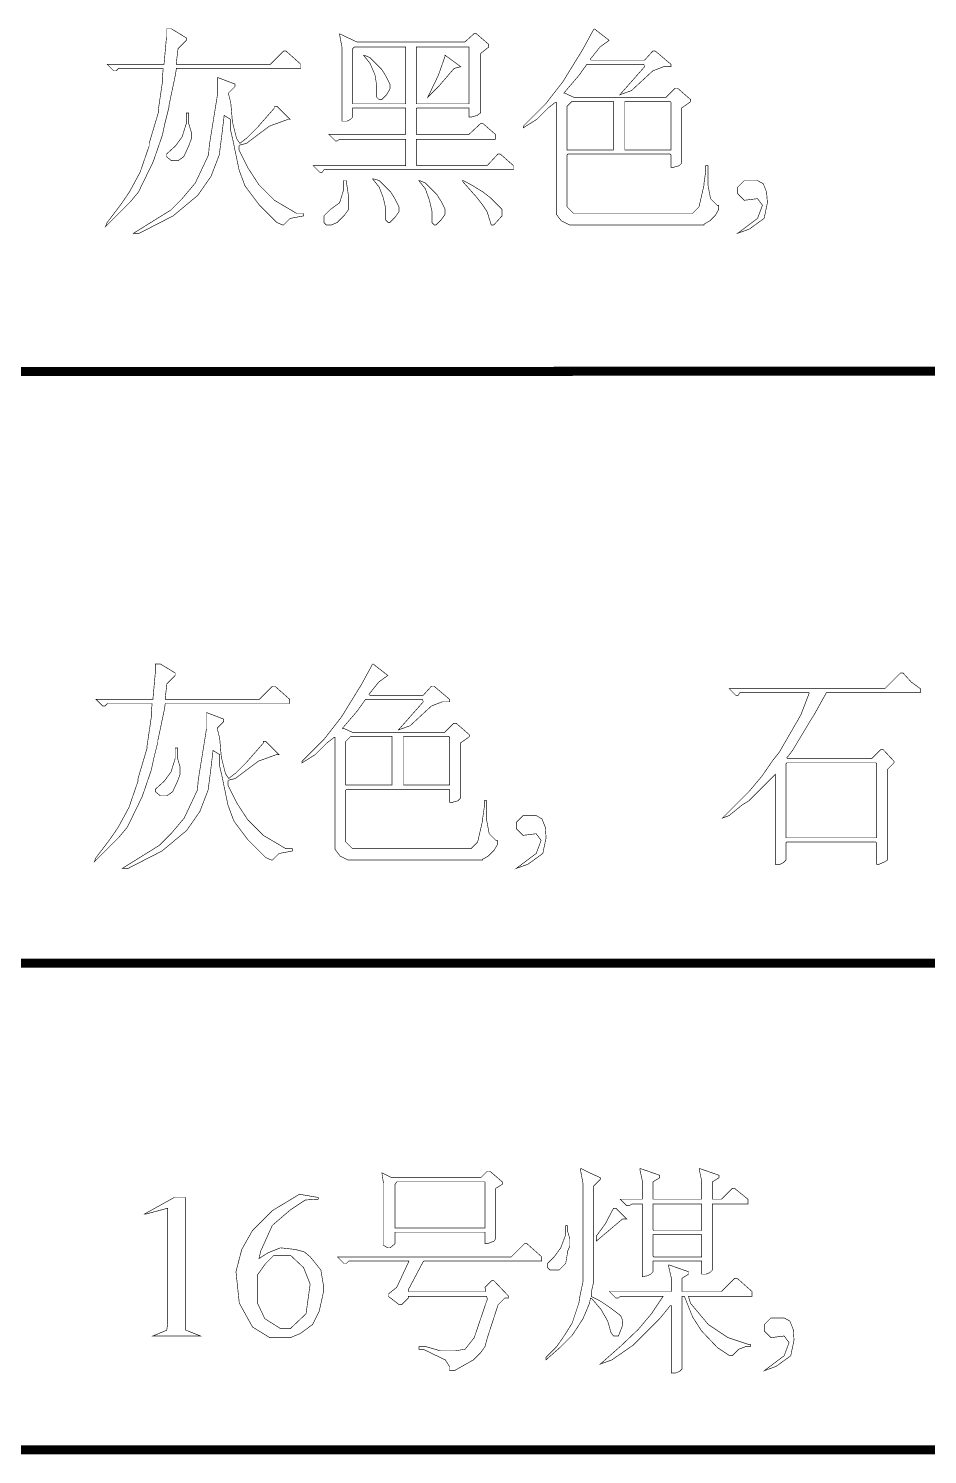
# Model space of a CAD drawing. Extents: x 94 to 452, y -72 to 1042.
# Drawn here: x 222.53 to 237.5, y 119.26 to 143.01 of the extents above; entities that cross this region are included whole.
import ezdxf

# ---------------------------------------------------------------- set-up
doc = ezdxf.new("R2010")
doc.units = 0
doc.header["$MEASUREMENT"] = 0
doc.layers.add('TREE_LAYER', color=7, linetype='Continuous')

msp = doc.modelspace()

# ---------------------------------------------------------------- linework, layer by layer
at = {"layer": 'TREE_LAYER'}
for points, const_width, elevation in [([(224.906698, 143.002322), (224.824345, 143.002322), (224.824345, 142.865067), (224.783169, 142.412126), (223.83611, 142.412126), (223.945914, 142.302322), (223.987091, 142.302322), (224.028267, 142.343499), (224.769443, 142.343499), (224.769443, 142.329773), (224.755718, 142.192518), (224.755718, 142.110165), (224.687091, 141.643499), (224.687091, 141.602322), (224.53611, 141.094479), (224.53611, 141.053303), (224.38513, 140.614087), (224.206698, 140.284675), (224.055718, 140.065067), (223.83611, 139.776832), (223.808659, 139.708205), (224.220424, 140.119969), (224.357679, 140.284675), (224.604738, 140.792518), (224.755718, 141.231734), (224.796894, 141.423891), (224.865522, 141.698401), (224.865522, 141.725852), (224.975326, 142.24742), (224.989051, 142.343499), (227.0616, 142.343499), (227.0616, 142.412126), (226.814542, 142.631734), (226.773365, 142.631734), (226.553757, 142.412126), (224.989051, 142.412126), (224.989051, 142.439577), (225.016502, 142.67291), (225.153757, 142.810165), (225.153757, 142.851342), (224.906698, 143.002322), (224.906698, 143.002322)], 0.01, 73), ([(231.947875, 143.002322), (231.934149, 142.988597), (231.920424, 142.961146), (231.755718, 142.659185), (231.426306, 142.123891), (231.138071, 141.753303), (230.767483, 141.382714), (230.767483, 141.355263), (230.987091, 141.492518), (231.179247, 141.684675), (231.302777, 141.780754), (231.316502, 141.780754), (231.316502, 141.780754), (231.316502, 139.927812), (231.316502, 139.914087), (231.398855, 139.804283), (231.53611, 139.735656), (233.773365, 139.735656), (233.773365, 139.749381), (233.869443, 139.804283), (233.965522, 139.900361), (234.020424, 139.99644), (234.020424, 140.065067), (233.992973, 140.065067), (233.883169, 140.174871), (233.841992, 140.394479), (233.841992, 140.723891), (233.800816, 140.723891), (233.800816, 140.614087), (233.773365, 140.42193), (233.773365, 140.394479), (233.691012, 140.037616), (233.581208, 139.927812), (231.604738, 139.927812), (231.494934, 140.037616), (231.494934, 140.902322), (231.508659, 140.916048), (233.21062, 140.916048), (233.224345, 140.902322), (233.224345, 140.69644), (233.265522, 140.69644), (233.3616, 140.723891), (233.402777, 140.765067), (233.402777, 141.684675), (233.540032, 141.780754), (233.553757, 141.794479), (233.553757, 141.82193), (233.334149, 142.014087), (233.292973, 142.014087), (233.141992, 141.863107), (231.604738, 141.863107), (231.453757, 141.931734), (231.440032, 141.931734), (231.687091, 142.219969), (231.824345, 142.412126), (232.771404, 142.412126), (232.78513, 142.37095), (232.373365, 141.904283), (232.565522, 141.97291), (232.922385, 142.302322), (233.100816, 142.37095), (233.224345, 142.37095), (233.224345, 142.412126), (232.963561, 142.631734), (232.922385, 142.631734), (232.78513, 142.480754), (231.892973, 142.480754), (231.879247, 142.494479), (232.043953, 142.700361), (232.194934, 142.810165), (231.947875, 143.002322), (231.947875, 143.002322)], 0.01, 73), ([(227.706698, 142.919969), (227.706698, 142.919969), (227.706698, 142.906244), (227.747875, 142.686636), (227.747875, 141.465067), (227.830228, 141.465067), (227.88513, 141.492518), (227.926306, 141.533695), (227.926306, 141.67095), (227.926306, 141.684675), (228.804738, 141.684675), (228.804738, 141.67095), (228.804738, 141.245459), (228.804738, 141.245459), (227.528267, 141.245459), (227.638071, 141.135656), (227.665522, 141.135656), (227.706698, 141.163107), (228.804738, 141.163107), (228.804738, 141.163107), (228.804738, 140.737616), (228.804738, 140.723891), (227.267483, 140.723891), (227.377287, 140.614087), (227.418463, 140.614087), (227.445914, 140.655263), (230.602777, 140.655263), (230.602777, 140.723891), (230.383169, 140.916048), (230.341992, 140.916048), (230.163561, 140.723891), (228.996894, 140.723891), (228.983169, 140.737616), (228.983169, 141.163107), (228.996894, 141.163107), (230.300816, 141.163107), (230.300816, 141.245459), (230.094934, 141.423891), (230.053757, 141.423891), (229.8616, 141.245459), (228.996894, 141.245459), (228.983169, 141.245459), (228.983169, 141.67095), (228.996894, 141.684675), (229.8616, 141.684675), (229.8616, 141.67095), (229.8616, 141.533695), (229.902777, 141.533695), (229.998855, 141.561146), (230.053757, 141.602322), (230.053757, 142.590558), (230.191012, 142.700361), (230.191012, 142.700361), (230.191012, 142.741538), (229.98513, 142.919969), (229.943953, 142.919969), (229.792973, 142.782714), (227.994934, 142.782714), (227.706698, 142.919969), (227.706698, 142.919969)], 0.01, 73), ([(227.953757, 142.700361), (227.967483, 142.700361), (228.804738, 142.700361), (228.804738, 142.700361), (228.804738, 141.753303), (228.804738, 141.753303), (227.926306, 141.753303), (227.926306, 141.753303), (227.926306, 142.67291), (227.953757, 142.700361), (227.953757, 142.700361)], 0.01, 73), ([(228.983169, 142.700361), (228.996894, 142.700361), (229.8616, 142.700361), (229.8616, 142.700361), (229.8616, 141.753303), (229.8616, 141.753303), (228.996894, 141.753303), (228.983169, 141.753303), (228.983169, 142.700361), (228.983169, 142.700361)], 0.01, 73), ([(228.118463, 142.563107), (228.104738, 142.563107), (228.214542, 142.425852), (228.296894, 142.233695), (228.324345, 142.055263), (228.324345, 141.863107), (228.365522, 141.82193), (228.406698, 141.82193), (228.489051, 141.904283), (228.543953, 142.000361), (228.543953, 142.082714), (228.475326, 142.219969), (228.406698, 142.329773), (228.214542, 142.52193), (228.118463, 142.563107), (228.118463, 142.563107)], 0.01, 73), ([(229.463561, 142.563107), (229.463561, 142.549381), (229.353757, 142.233695), (229.175326, 141.863107), (229.353757, 142.041538), (229.614542, 142.343499), (229.724345, 142.37095), (229.463561, 142.563107), (229.463561, 142.563107)], 0.01, 73), ([(225.675326, 142.192518), (225.675326, 142.192518), (225.675326, 141.918008), (225.538071, 141.067028), (225.524345, 140.902322), (225.304738, 140.435656), (225.08513, 140.174871), (224.892973, 139.982714), (224.275326, 139.598401), (224.371404, 139.598401), (224.934149, 139.886636), (225.345914, 140.229773), (225.565522, 140.545459), (225.702777, 140.902322), (225.743953, 141.218008), (225.78513, 141.561146), (225.894934, 141.492518), (225.894934, 141.300361), (225.93611, 141.12193), (226.032189, 140.655263), (226.128267, 140.394479), (226.155718, 140.353303), (226.3616, 140.078793), (226.663561, 139.776832), (226.75964, 139.735656), (226.773365, 139.735656), (226.883169, 139.845459), (227.102777, 139.886636), (227.102777, 139.927812), (226.992973, 139.927812), (226.622385, 140.14742), (226.3616, 140.408205), (226.183169, 140.682714), (226.032189, 140.984675), (226.032189, 141.053303), (226.045914, 141.067028), (226.155718, 141.094479), (226.540032, 141.382714), (226.841992, 141.492518), (226.883169, 141.492518), (226.663561, 141.712126), (226.622385, 141.712126), (226.622385, 141.684675), (226.334149, 141.355263), (226.169443, 141.190558), (226.045914, 141.094479), (225.991012, 141.176832), (225.922385, 141.451342), (225.894934, 141.767028), (225.853757, 141.931734), (225.853757, 141.931734), (225.963561, 142.041538), (225.963561, 142.082714), (225.675326, 142.192518), (225.675326, 142.192518)], 0.01, 73), ([(231.563561, 141.780754), (231.577287, 141.794479), (232.263561, 141.794479), (232.263561, 141.780754), (232.263561, 140.984675), (232.263561, 140.984675), (231.508659, 140.984675), (231.494934, 140.984675), (231.494934, 141.712126), (231.563561, 141.780754), (231.563561, 141.780754)], 0.01, 73), ([(232.455718, 141.780754), (232.455718, 141.794479), (233.21062, 141.794479), (233.224345, 141.780754), (233.224345, 140.984675), (233.21062, 140.984675), (232.455718, 140.984675), (232.455718, 140.984675), (232.455718, 141.780754), (232.455718, 141.780754)], 0.01, 73), ([(225.194934, 141.602322), (225.153757, 141.602322), (225.153757, 141.423891), (225.08513, 141.204283), (224.975326, 141.053303), (224.824345, 140.916048), (224.824345, 140.874871), (224.906698, 140.806244), (225.016502, 140.806244), (225.112581, 140.874871), (225.194934, 141.053303), (225.23611, 141.163107), (225.23611, 141.286636), (225.194934, 141.423891), (225.194934, 141.602322), (225.194934, 141.602322)], 0.01, 73), ([(227.816502, 140.476832), (227.775326, 140.476832), (227.775326, 140.325852), (227.706698, 140.106244), (227.555718, 139.99644), (227.445914, 139.886636), (227.445914, 139.776832), (227.487091, 139.735656), (227.569443, 139.735656), (227.665522, 139.776832), (227.789051, 139.900361), (227.857679, 139.99644), (227.857679, 140.202322), (227.816502, 140.476832), (227.816502, 140.476832)], 0.01, 73), ([(228.269443, 140.504283), (228.255718, 140.504283), (228.365522, 140.367028), (228.434149, 140.188597), (228.475326, 140.010165), (228.475326, 139.818008), (228.516502, 139.776832), (228.543953, 139.776832), (228.626306, 139.859185), (228.694934, 139.955263), (228.694934, 140.037616), (228.626306, 140.174871), (228.557679, 140.284675), (228.365522, 140.476832), (228.269443, 140.504283), (228.269443, 140.504283)], 0.01, 73), ([(229.038071, 140.476832), (229.024345, 140.476832), (229.134149, 140.339577), (229.202777, 140.14742), (229.243953, 139.968989), (229.243953, 139.776832), (229.28513, 139.735656), (229.312581, 139.735656), (229.394934, 139.818008), (229.463561, 139.914087), (229.463561, 139.99644), (229.394934, 140.133695), (229.326306, 140.243499), (229.134149, 140.435656), (229.038071, 140.476832), (229.038071, 140.476832)], 0.01, 73), ([(229.765522, 140.476832), (229.751796, 140.476832), (229.765522, 140.449381), (229.98513, 140.202322), (230.081208, 140.078793), (230.163561, 139.955263), (230.232189, 139.735656), (230.273365, 139.735656), (230.41062, 139.886636), (230.41062, 139.99644), (230.218463, 140.188597), (230.094934, 140.284675), (229.916502, 140.394479), (229.765522, 140.476832), (229.765522, 140.476832)], 0.01, 73), ([(234.665522, 140.476832), (234.445914, 140.476832), (234.33611, 140.367028), (234.33611, 140.257224), (234.445914, 140.14742), (234.665522, 140.174871), (234.747875, 140.065067), (234.665522, 139.845459), (234.33611, 139.598401), (234.528267, 139.667028), (234.775326, 139.845459), (234.830228, 140.106244), (234.816502, 140.284675), (234.7616, 140.42193), (234.665522, 140.476832), (234.665522, 140.476832)], 0.01, 73), ([(221.22612, 137.294636), (399.22612, 137.377772)], 0.15, 178.000019), ([(224.721533, 132.427923), (224.63918, 132.427923), (224.63918, 132.290668), (224.598003, 131.837727), (223.650944, 131.837727), (223.760748, 131.727923), (223.801925, 131.727923), (223.843101, 131.7691), (224.584278, 131.7691), (224.584278, 131.755374), (224.570552, 131.618119), (224.570552, 131.535766), (224.501925, 131.0691), (224.501925, 131.027923), (224.350944, 130.52008), (224.350944, 130.478904), (224.199964, 130.039688), (224.021533, 129.710276), (223.870552, 129.490668), (223.650944, 129.202433), (223.623494, 129.133806), (224.035258, 129.54557), (224.172513, 129.710276), (224.419572, 130.218119), (224.570552, 130.657335), (224.611729, 130.849492), (224.680356, 131.124002), (224.680356, 131.151453), (224.79016, 131.673021), (224.803886, 131.7691), (226.876435, 131.7691), (226.876435, 131.837727), (226.629376, 132.057335), (226.588199, 132.057335), (226.368592, 131.837727), (224.803886, 131.837727), (224.803886, 131.865178), (224.831337, 132.098511), (224.968592, 132.235766), (224.968592, 132.276943), (224.721533, 132.427923), (224.721533, 132.427923)], 0.01, 74), ([(228.262709, 132.427923), (228.248984, 132.414198), (228.235258, 132.386747), (228.070552, 132.084786), (227.741141, 131.549492), (227.452905, 131.178904), (227.082317, 130.808315), (227.082317, 130.780864), (227.301925, 130.918119), (227.494082, 131.110276), (227.617611, 131.206355), (227.631337, 131.206355), (227.631337, 131.206355), (227.631337, 129.353413), (227.631337, 129.339688), (227.71369, 129.229884), (227.850944, 129.161257), (230.088199, 129.161257), (230.088199, 129.174982), (230.184278, 129.229884), (230.280356, 129.325962), (230.335258, 129.422041), (230.335258, 129.490668), (230.307807, 129.490668), (230.198003, 129.600472), (230.156827, 129.82008), (230.156827, 130.149492), (230.11565, 130.149492), (230.11565, 130.039688), (230.088199, 129.847531), (230.088199, 129.82008), (230.005846, 129.463217), (229.896043, 129.353413), (227.919572, 129.353413), (227.809768, 129.463217), (227.809768, 130.327923), (227.823494, 130.341649), (229.525454, 130.341649), (229.53918, 130.327923), (229.53918, 130.122041), (229.580356, 130.122041), (229.676435, 130.149492), (229.717611, 130.190668), (229.717611, 131.110276), (229.854866, 131.206355), (229.868592, 131.22008), (229.868592, 131.247531), (229.648984, 131.439688), (229.607807, 131.439688), (229.456827, 131.288708), (227.919572, 131.288708), (227.768592, 131.357335), (227.754866, 131.357335), (228.001925, 131.64557), (228.13918, 131.837727), (229.086239, 131.837727), (229.099964, 131.796551), (228.688199, 131.329884), (228.880356, 131.398511), (229.237219, 131.727923), (229.41565, 131.796551), (229.53918, 131.796551), (229.53918, 131.837727), (229.278395, 132.057335), (229.237219, 132.057335), (229.099964, 131.906355), (228.207807, 131.906355), (228.194082, 131.92008), (228.358788, 132.125962), (228.509768, 132.235766), (228.262709, 132.427923), (228.262709, 132.427923)], 0.01, 74), ([(237.088199, 132.276943), (237.047023, 132.276943), (236.786239, 132.016159), (234.192121, 132.016159), (234.301925, 131.906355), (234.343101, 131.906355), (234.370552, 131.947531), (235.523494, 131.947531), (235.523494, 131.933806), (235.386239, 131.576943), (235.029376, 130.959296), (234.919572, 130.822041), (234.741141, 130.561257), (234.521533, 130.300472), (234.082317, 129.861257), (234.192121, 129.902433), (234.411729, 130.080864), (234.521533, 130.149492), (234.960748, 130.588708), (234.960748, 130.588708), (234.960748, 129.092629), (235.043101, 129.092629), (235.098003, 129.12008), (235.13918, 129.161257), (235.13918, 129.449492), (235.152905, 129.463217), (236.635258, 129.463217), (236.648984, 129.449492), (236.648984, 129.092629), (236.69016, 129.092629), (236.786239, 129.133806), (236.827415, 129.161257), (236.827415, 130.671061), (236.937219, 130.780864), (236.937219, 130.808315), (236.758788, 131.000472), (236.717611, 131.000472), (236.566631, 130.849492), (235.166631, 130.849492), (235.152905, 130.863217), (235.248984, 130.986747), (235.578395, 131.535766), (235.605846, 131.576943), (235.811729, 131.947531), (237.376435, 131.947531), (237.376435, 132.016159), (237.225454, 132.125962), (237.088199, 132.276943), (237.088199, 132.276943)], 0.01, 74), ([(225.49016, 131.618119), (225.49016, 131.618119), (225.49016, 131.34361), (225.352905, 130.492629), (225.33918, 130.327923), (225.119572, 129.861257), (224.899964, 129.600472), (224.707807, 129.408315), (224.09016, 129.024002), (224.186239, 129.024002), (224.748984, 129.312237), (225.160748, 129.655374), (225.380356, 129.971061), (225.517611, 130.327923), (225.558788, 130.64361), (225.599964, 130.986747), (225.709768, 130.918119), (225.709768, 130.725962), (225.750944, 130.547531), (225.847023, 130.080864), (225.943101, 129.82008), (225.970552, 129.778904), (226.176435, 129.504394), (226.478395, 129.202433), (226.574474, 129.161257), (226.588199, 129.161257), (226.698003, 129.271061), (226.917611, 129.312237), (226.917611, 129.353413), (226.807807, 129.353413), (226.437219, 129.573021), (226.176435, 129.833806), (225.998003, 130.108315), (225.847023, 130.410276), (225.847023, 130.478904), (225.860748, 130.492629), (225.970552, 130.52008), (226.354866, 130.808315), (226.656827, 130.918119), (226.698003, 130.918119), (226.478395, 131.137727), (226.437219, 131.137727), (226.437219, 131.110276), (226.148984, 130.780864), (225.984278, 130.616159), (225.860748, 130.52008), (225.805846, 130.602433), (225.737219, 130.876943), (225.709768, 131.192629), (225.668592, 131.357335), (225.668592, 131.357335), (225.778395, 131.467139), (225.778395, 131.508315), (225.49016, 131.618119), (225.49016, 131.618119)], 0.01, 74), ([(227.878395, 131.206355), (227.892121, 131.22008), (228.578395, 131.22008), (228.578395, 131.206355), (228.578395, 130.410276), (228.578395, 130.410276), (227.823494, 130.410276), (227.809768, 130.410276), (227.809768, 131.137727), (227.878395, 131.206355), (227.878395, 131.206355)], 0.01, 74), ([(228.770552, 131.206355), (228.770552, 131.22008), (229.525454, 131.22008), (229.53918, 131.206355), (229.53918, 130.410276), (229.525454, 130.410276), (228.770552, 130.410276), (228.770552, 130.410276), (228.770552, 131.206355), (228.770552, 131.206355)], 0.01, 74), ([(225.009768, 131.027923), (224.968592, 131.027923), (224.968592, 130.849492), (224.899964, 130.629884), (224.79016, 130.478904), (224.63918, 130.341649), (224.63918, 130.300472), (224.721533, 130.231845), (224.831337, 130.231845), (224.927415, 130.300472), (225.009768, 130.478904), (225.050944, 130.588708), (225.050944, 130.712237), (225.009768, 130.849492), (225.009768, 131.027923), (225.009768, 131.027923)], 0.01, 74), ([(235.13918, 130.767139), (235.152905, 130.780864), (236.635258, 130.780864), (236.648984, 130.767139), (236.648984, 129.531845), (236.635258, 129.531845), (235.152905, 129.531845), (235.13918, 129.531845), (235.13918, 130.767139), (235.13918, 130.767139)], 0.01, 74), ([(230.980356, 129.902433), (230.760748, 129.902433), (230.650944, 129.792629), (230.650944, 129.682825), (230.760748, 129.573021), (230.980356, 129.600472), (231.062709, 129.490668), (230.980356, 129.271061), (230.650944, 129.024002), (230.843101, 129.092629), (231.09016, 129.271061), (231.145062, 129.531845), (231.131337, 129.710276), (231.076435, 129.847531), (230.980356, 129.902433), (230.980356, 129.902433)], 0.01, 74), ([(221.22612, 127.44381), (399.22612, 127.44381)], 0.15, 178), ([(230.208878, 123.982435), (230.167701, 123.982435), (230.057897, 123.872631), (228.575544, 123.872631), (228.410838, 123.954984), (228.438289, 123.776553), (228.438289, 122.747141), (228.506917, 122.705965), (228.548093, 122.705965), (228.630446, 122.774592), (228.630446, 122.953024), (228.630446, 122.966749), (230.126525, 122.966749), (230.126525, 122.953024), (230.126525, 122.774592), (230.167701, 122.774592), (230.277505, 122.815769), (230.304956, 122.856945), (230.304956, 123.6942), (230.41476, 123.762827), (230.41476, 123.804004), (230.208878, 123.982435), (230.208878, 123.982435)], 0.01, 75), ([(231.732407, 124.023612), (231.718681, 124.023612), (231.718681, 123.996161), (231.759858, 123.776553), (231.759858, 122.14322), (231.704956, 121.882435), (231.69123, 121.786357), (231.581427, 121.456945), (231.471623, 121.278514), (231.320642, 121.058906), (231.142211, 120.880474), (231.142211, 120.839298), (231.375544, 121.04518), (231.581427, 121.251063), (231.759858, 121.525573), (231.869662, 121.786357), (231.883387, 121.86871), (231.910838, 121.854984), (232.061819, 121.676553), (232.171623, 121.484396), (232.226525, 121.292239), (232.267701, 121.237337), (232.350054, 121.237337), (232.418681, 121.415769), (232.418681, 121.498122), (232.39123, 121.566749), (232.363779, 121.5942), (232.199074, 121.717729), (232.034368, 121.827533), (231.897113, 121.896161), (231.897113, 121.964788), (231.938289, 122.14322), (231.938289, 123.735376), (232.048093, 123.84518), (232.048093, 123.872631), (231.869662, 123.954984), (231.732407, 124.023612), (231.732407, 124.023612)], 0.01, 75), ([(232.720642, 124.023612), (232.706917, 124.023612), (232.706917, 124.009886), (232.748093, 123.817729), (232.748093, 123.515769), (232.748093, 123.515769), (232.377505, 123.515769), (232.487309, 123.405965), (232.528485, 123.405965), (232.569662, 123.433416), (232.748093, 123.433416), (232.748093, 123.433416), (232.748093, 122.225573), (232.830446, 122.239298), (232.885348, 122.266749), (232.926525, 122.307925), (232.926525, 122.486357), (232.94025, 122.486357), (233.736328, 122.486357), (233.736328, 122.486357), (233.736328, 122.266749), (233.804956, 122.266749), (233.873583, 122.2942), (233.91476, 122.335376), (233.91476, 123.433416), (233.928485, 123.433416), (234.504956, 123.433416), (234.504956, 123.515769), (234.285348, 123.6942), (234.244172, 123.6942), (234.06574, 123.515769), (233.928485, 123.515769), (233.91476, 123.515769), (233.91476, 123.804004), (234.024564, 123.872631), (234.024564, 123.913808), (233.708878, 124.023612), (233.695152, 124.023612), (233.695152, 124.009886), (233.736328, 123.817729), (233.736328, 123.515769), (233.736328, 123.515769), (232.94025, 123.515769), (232.926525, 123.515769), (232.926525, 123.804004), (233.036328, 123.872631), (233.036328, 123.913808), (232.720642, 124.023612), (232.720642, 124.023612)], 0.01, 75), ([(228.657897, 123.804004), (228.657897, 123.804004), (230.126525, 123.804004), (230.126525, 123.804004), (230.126525, 123.035376), (230.126525, 123.035376), (228.630446, 123.035376), (228.630446, 123.035376), (228.630446, 123.762827), (228.657897, 123.804004), (228.657897, 123.804004)], 0.01, 75), ([(225.144172, 123.54322), (224.952015, 123.54322), (224.457897, 123.26871), (224.485348, 123.26871), (224.842211, 123.364788), (224.842211, 123.117729), (224.842211, 121.429494), (224.828485, 121.333416), (224.595152, 121.237337), (225.39123, 121.237337), (225.185348, 121.31969), (225.144172, 121.333416), (225.144172, 121.415769), (225.144172, 123.54322), (225.144172, 123.54322)], 0.01, 75), ([(227.353976, 123.54322), (227.038289, 123.598122), (226.585348, 123.323612), (226.255936, 122.9942), (226.077505, 122.678514), (225.981427, 122.307925), (226.036328, 121.786357), (226.255936, 121.388318), (226.544172, 121.209886), (226.887309, 121.209886), (227.052015, 121.278514), (227.257897, 121.429494), (227.367701, 121.649102), (227.436328, 121.964788), (227.436328, 122.088318), (227.395152, 122.335376), (227.285348, 122.472631), (227.216721, 122.554984), (227.120642, 122.637337), (226.969662, 122.678514), (226.722603, 122.705965), (226.516721, 122.623612), (226.36574, 122.527533), (226.393191, 122.651063), (226.585348, 123.076553), (226.599074, 123.090278), (226.887309, 123.337337), (227.134368, 123.502043), (227.134368, 123.502043), (227.353976, 123.515769), (227.353976, 123.54322), (227.353976, 123.54322)], 0.01, 75), ([(232.308878, 123.364788), (232.267701, 123.364788), (232.130446, 123.104004), (231.979466, 122.898122), (231.979466, 122.815769), (232.418681, 123.186357), (232.487309, 123.186357), (232.308878, 123.364788), (232.308878, 123.364788)], 0.01, 75), ([(232.926525, 123.433416), (232.94025, 123.433416), (233.736328, 123.433416), (233.736328, 123.433416), (233.736328, 123.007925), (233.736328, 122.9942), (232.94025, 122.9942), (232.926525, 123.007925), (232.926525, 123.433416), (232.926525, 123.433416)], 0.01, 75), ([(231.499074, 123.076553), (231.471623, 123.076553), (231.471623, 122.925573), (231.38927, 122.705965), (231.279466, 122.554984), (231.169662, 122.44518), (231.169662, 122.376553), (231.210838, 122.335376), (231.361819, 122.335376), (231.471623, 122.44518), (231.499074, 122.609886), (231.499074, 122.637337), (231.54025, 122.733416), (231.54025, 122.856945), (231.499074, 122.9942), (231.499074, 123.076553), (231.499074, 123.076553)], 0.01, 75), ([(230.826525, 122.774592), (230.785348, 122.774592), (230.56574, 122.554984), (227.669662, 122.554984), (227.779466, 122.44518), (227.820642, 122.44518), (227.861819, 122.486357), (228.863779, 122.486357), (228.863779, 122.486357), (228.850054, 122.458906), (228.657897, 122.047141), (228.520642, 121.937337), (228.520642, 121.896161), (228.699074, 121.758906), (228.74025, 121.758906), (228.850054, 121.86871), (228.850054, 121.896161), (230.153976, 121.896161), (230.167701, 121.854984), (229.948093, 121.209886), (229.797113, 121.017729), (229.632407, 120.990278), (229.385348, 120.990278), (229.152015, 121.058906), (229.028485, 121.058906), (229.028485, 121.017729), (229.097113, 121.017729), (229.467701, 120.839298), (229.536328, 120.729494), (229.536328, 120.660867), (229.618681, 120.660867), (229.934368, 120.839298), (230.057897, 120.962827), (230.126525, 121.058906), (230.167701, 121.209886), (230.346132, 121.758906), (230.455936, 121.86871), (230.524564, 121.86871), (230.524564, 121.896161), (230.277505, 122.156945), (230.236328, 122.156945), (230.126525, 122.047141), (230.14025, 121.992239), (230.14025, 121.978514), (228.850054, 121.978514), (228.850054, 122.005965), (229.097113, 122.472631), (229.110838, 122.486357), (231.073583, 122.486357), (231.073583, 122.554984), (230.826525, 122.774592), (230.826525, 122.774592)], 0.01, 75), ([(232.926525, 122.925573), (232.94025, 122.925573), (233.736328, 122.925573), (233.736328, 122.925573), (233.736328, 122.56871), (233.736328, 122.554984), (232.94025, 122.554984), (232.926525, 122.56871), (232.926525, 122.925573), (232.926525, 122.925573)], 0.01, 75), ([(226.544172, 122.513808), (226.612799, 122.582435), (226.887309, 122.582435), (227.106917, 122.376553), (227.216721, 122.102043), (227.148093, 121.607925), (226.887309, 121.360867), (226.722603, 121.360867), (226.461819, 121.525573), (226.338289, 121.786357), (226.338289, 122.253024), (226.475544, 122.44518), (226.544172, 122.513808), (226.544172, 122.513808)], 0.01, 75), ([(233.201034, 122.417729), (233.187309, 122.417729), (233.187309, 122.390278), (233.228485, 122.211847), (233.228485, 121.978514), (233.21476, 121.978514), (232.199074, 121.978514), (232.308878, 121.86871), (232.350054, 121.86871), (232.377505, 121.896161), (233.077505, 121.896161), (233.09123, 121.896161), (232.899074, 121.607925), (232.679466, 121.347141), (232.39123, 121.072631), (232.048093, 120.770671), (232.24025, 120.839298), (232.597113, 121.086357), (233.036328, 121.525573), (233.21476, 121.74518), (233.228485, 121.74518), (233.228485, 120.61969), (233.297113, 120.61969), (233.36574, 120.647141), (233.406917, 120.688318), (233.406917, 121.896161), (233.406917, 121.896161), (233.434368, 121.896161), (233.448093, 121.896161), (233.585348, 121.553024), (233.736328, 121.31969), (233.997113, 121.04518), (234.202995, 120.907925), (234.244172, 120.907925), (234.353976, 121.017729), (234.463779, 121.058906), (234.546132, 121.058906), (234.546132, 121.100082), (234.504956, 121.100082), (234.175544, 121.209886), (233.846132, 121.429494), (233.557897, 121.772631), (233.544172, 121.800082), (233.516721, 121.896161), (233.516721, 121.896161), (234.573583, 121.896161), (234.573583, 121.978514), (234.326525, 122.198122), (234.285348, 122.198122), (234.06574, 121.978514), (233.406917, 121.978514), (233.406917, 121.978514), (233.406917, 122.198122), (233.516721, 122.266749), (233.516721, 122.307925), (233.201034, 122.417729), (233.201034, 122.417729)], 0.01, 75), ([(235.108878, 121.539298), (234.88927, 121.539298), (234.779466, 121.429494), (234.779466, 121.31969), (234.88927, 121.209886), (235.108878, 121.237337), (235.19123, 121.127533), (235.108878, 120.907925), (234.779466, 120.660867), (234.971623, 120.729494), (235.218681, 120.907925), (235.273583, 121.16871), (235.259858, 121.347141), (235.204956, 121.484396), (235.108878, 121.539298), (235.108878, 121.539298)], 0.01, 75), ([(221.22612, 119.339788), (399.22612, 119.339788)], 0.15, 178)]:
    msp.add_lwpolyline(points, dxfattribs=dict(at, const_width=const_width, elevation=elevation))

doc.saveas('drawing.dxf')
